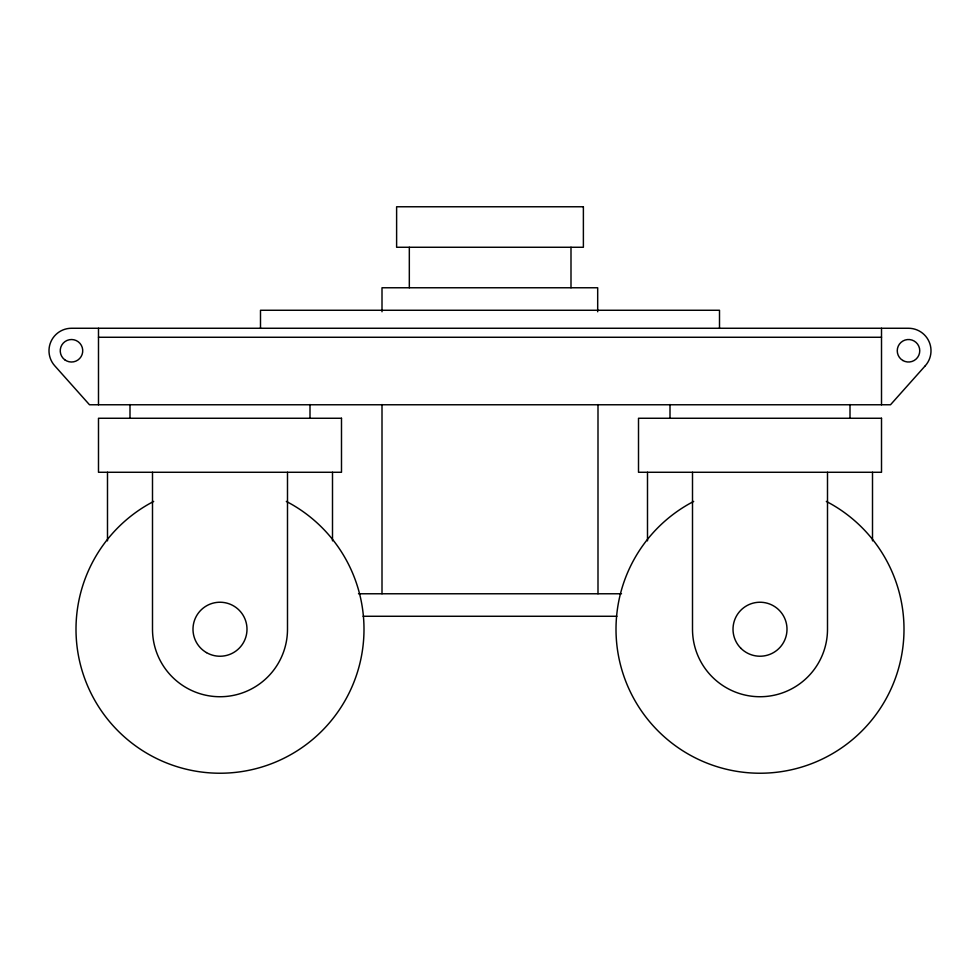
<?xml version="1.0" encoding="UTF-8"?>
<svg xmlns="http://www.w3.org/2000/svg" width="980" height="980" viewBox="0 0 980 980"><rect width="100%" height="100%" fill="white"/><g stroke="black" fill="none" stroke-linecap="round" stroke-linejoin="round"><path stroke-width="1.47" d="M98.49 337.267L881.51 337.267M358.496 593.77L621.504 593.77M363.078 616.273L616.922 616.273M881.51 328.263L881.51 404.765M872.506 472.274L872.506 540.85M850.003 404.52L850.003 418.264M827.5 472.274L827.5 629.234A67.498 67.498 0 0 1 760.002 696.731A67.498 67.498 0 0 1 692.505 629.234L692.505 472.274M719.504 328.263L719.504 310.268L260.496 310.268L260.496 328.263M670.002 404.52L670.002 418.264M647.498 472.274L647.498 540.85M597.996 404.556L597.996 593.77M597.69 311.763L597.69 287.765L382.004 287.765L382.004 311.763M570.997 247.266L570.997 287.765M409.322 247.266L409.322 287.765M382.004 404.556L382.004 593.77M332.502 472.274L332.502 540.85M309.999 404.52L309.999 418.264M287.495 472.274L287.495 629.234A67.498 67.498 0 0 1 219.998 696.731A67.498 67.498 0 0 1 152.5 629.234L152.5 472.274M129.997 404.52L129.997 418.264M107.494 472.274L107.494 540.85M98.49 328.263L98.49 404.765M826.324 501.417A143.999 143.999 0 0 1 871.686 720.129A143.999 143.999 0 0 1 648.319 720.129A143.999 143.999 0 0 1 693.681 501.417M286.319 501.417A143.999 143.999 0 0 1 331.681 720.129A143.999 143.999 0 0 1 108.315 720.129A143.999 143.999 0 0 1 153.676 501.417M925.304 365.736L890.502 404.765L89.499 404.765L54.696 365.736A22.503 22.503 0 0 1 71.491 328.263L908.509 328.263A22.503 22.503 0 0 1 925.304 365.736M583.382 206.768L396.618 206.768L396.618 247.266L583.382 247.266L583.382 206.768M341.493 418.264L98.49 418.264L98.49 472.274L341.493 472.274L341.493 418.264M881.51 418.264L638.507 418.264L638.507 472.274L881.51 472.274L881.51 418.264M902.874 360.505A11.245 11.245 0 0 0 919.755 350.767A11.245 11.245 0 0 0 902.874 341.028A11.245 11.245 0 0 0 902.874 360.505M64.692 359.734A11.245 11.245 0 0 0 82.651 352.175A11.245 11.245 0 0 0 67.13 340.403A11.245 11.245 0 0 0 64.692 359.734M740.917 648.319A26.999 26.999 0 0 0 786.083 636.216A26.999 26.999 0 0 0 753.02 603.153A26.999 26.999 0 0 0 740.917 648.319M206.498 652.619A26.999 26.999 0 0 0 246.997 629.234A26.999 26.999 0 0 0 206.498 605.848A26.999 26.999 0 0 0 206.498 652.619"/></g></svg>
